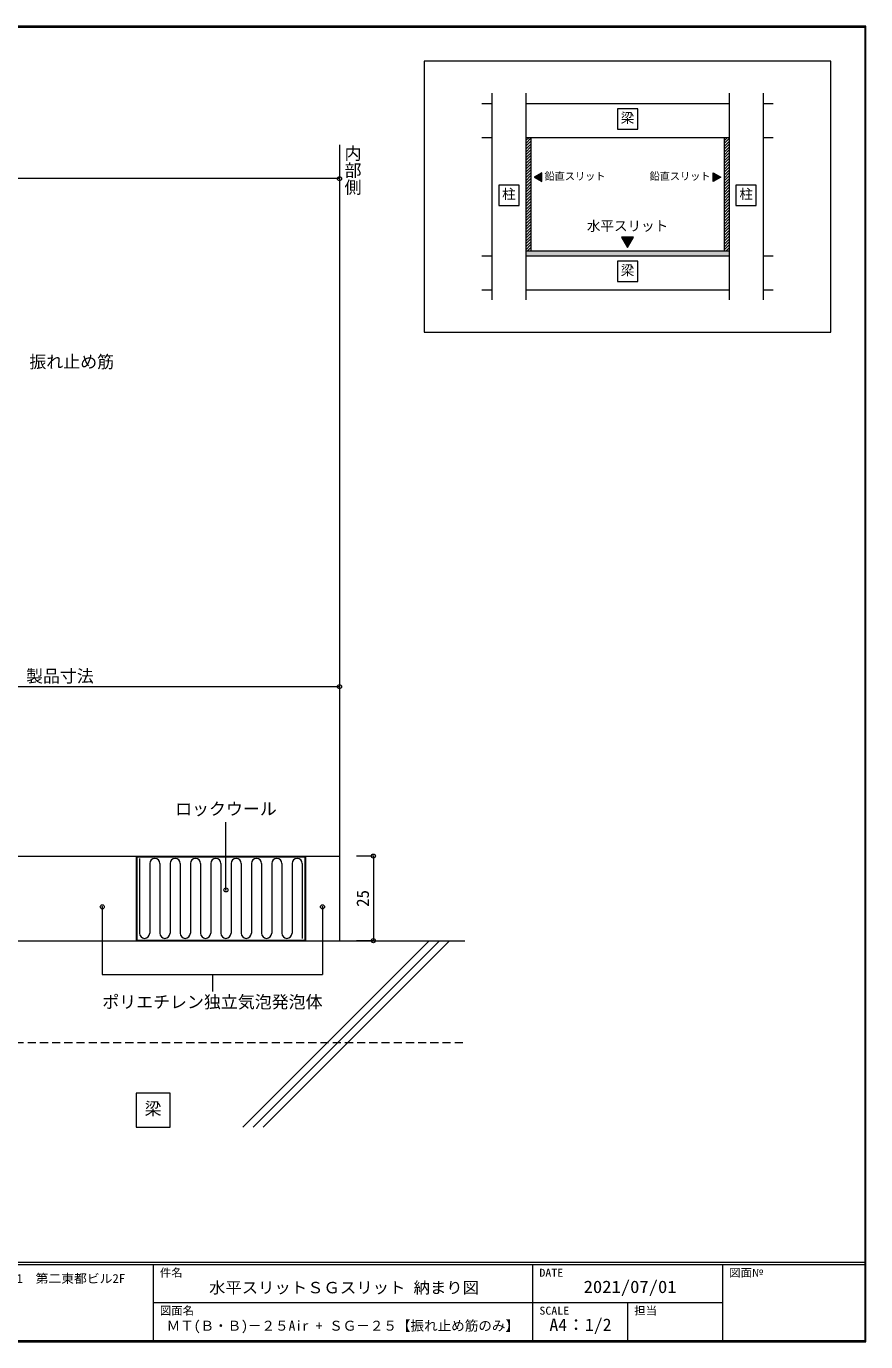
# Model space of a CAD drawing. Units: millimetres at full size, sheet at 1:2; details may follow other scales. Extents: x -874 to 280, y -194 to 194.
# Drawn here: x 32.6 to 280.3, y -194.2 to 194.2 of the extents above; entities that cross this region are included whole.
import ezdxf
from ezdxf.enums import TextEntityAlignment as Align

# ---------------------------------------------------------------- set-up
doc = ezdxf.new("R2010")
doc.units = ezdxf.units.MM
doc.header["$LTSCALE"] = 2
doc.header["$PDMODE"] = 32
doc.header["$PDSIZE"] = 1.2
doc.linetypes.add('DASHED1', pattern=[1.8, 1.2, -0.6])
doc.layers.add('0-0_', color=7, linetype='Continuous', lineweight=9)
doc.layers.add('1-0_', color=5, linetype='Continuous', lineweight=9)
doc.styles.add('@ＭＳ ゴシック', font='')
doc.styles.add('ＭＳ ゴシック', font='')
doc.styles.get('@ＭＳ ゴシック').set_extended_font_data('@MS Gothic')
doc.styles.get('ＭＳ ゴシック').set_extended_font_data('MS Gothic')

msp = doc.modelspace()

# ---------------------------------------------------------------- linework, layer by layer
at = {"layer": '0-0_'}
for p, q in [((280.28, -194.18), (280.28, 194.18)), ((-280, 193.9), (280, 193.9)), ((270, 183.9), (150, 183.9)), ((150, 183.9), (150, 103.9)), ((167, 171.4), (170, 171.4)), ((170, 174.4), (170, 113.4)), ((180, 174.4), (180, 113.4)), ((180, 171.4), (240, 171.4)), ((240, 174.4), (240, 113.4)), ((250, 174.4), (250, 113.4)), ((250, 171.4), (253, 171.4)), ((213, 169.8), (207, 169.8)), ((213, 163.8), (213, 169.8)), ((167, 161.4), (170, 161.4)), ((180, 161.4), (240, 161.4)), ((180, 160.465), (180.935, 161.4)), ((180, 161.313), (180.087, 161.4)), ((180, 159.616), (181.5, 161.116)), ((180, 158.767), (181.5, 160.267)), ((180, 157.919), (181.5, 159.419)), ((181.5, 161.4), (181.5, 127.9)), ((238.5, 161.4), (238.5, 127.9)), ((238.5, 160.416), (239.484, 161.4)), ((238.5, 161.265), (238.635, 161.4)), ((238.5, 159.568), (240, 161.068)), ((238.5, 158.719), (240, 160.219)), ((238.5, 157.87), (240, 159.37)), ((250, 161.4), (253, 161.4)), ((180, 157.07), (181.5, 158.57)), ((180, 156.222), (181.5, 157.722)), ((180, 155.373), (181.5, 156.873)), ((180, 154.525), (181.5, 156.025)), ((238.5, 157.022), (240, 158.522)), ((238.5, 156.173), (240, 157.673)), ((238.5, 155.325), (240, 156.825)), ((238.5, 154.476), (240, 155.976)), ((180, 153.676), (181.5, 155.176)), ((180, 152.828), (181.5, 154.328)), ((180, 151.979), (181.5, 153.479)), ((180, 151.131), (181.5, 152.631)), ((180, 150.282), (181.5, 151.782)), ((238.5, 153.628), (240, 155.128)), ((238.5, 152.779), (240, 154.279)), ((238.5, 151.931), (240, 153.431)), ((238.5, 151.082), (240, 152.582)), ((238.5, 150.234), (240, 151.734)), ((180, 149.434), (181.5, 150.934)), ((180, 148.585), (181.5, 150.085)), ((180, 147.737), (181.5, 149.237)), ((180, 146.888), (181.5, 148.388)), ((184.75, 150.949), (182.5, 149.65)), ((182.5, 149.65), (184.75, 148.351)), ((184.75, 148.351), (184.75, 150.949)), ((235.25, 150.949), (237.5, 149.65)), ((235.25, 148.351), (235.25, 150.949)), ((237.5, 149.65), (235.25, 148.351)), ((238.5, 149.385), (240, 150.885)), ((238.5, 148.537), (240, 150.037)), ((238.5, 147.688), (240, 149.188)), ((238.5, 146.84), (240, 148.34)), ((178, 147.3), (172, 147.3)), ((178, 141.3), (178, 147.3)), ((180, 146.04), (181.5, 147.54)), ((180, 145.191), (181.5, 146.691)), ((180, 144.342), (181.5, 145.842)), ((180, 143.494), (181.5, 144.994)), ((180, 142.645), (181.5, 144.145)), ((238.5, 145.991), (240, 147.491)), ((238.5, 145.143), (240, 146.643)), ((238.5, 144.294), (240, 145.794)), ((238.5, 143.445), (240, 144.945)), ((238.5, 142.597), (240, 144.097)), ((248, 147.3), (242, 147.3)), ((248, 141.3), (248, 147.3)), ((180, 141.797), (181.5, 143.297)), ((180, 140.948), (181.5, 142.448)), ((180, 140.1), (181.5, 141.6)), ((180, 139.251), (181.5, 140.751)), ((180, 138.403), (181.5, 139.903)), ((238.5, 141.748), (240, 143.248)), ((238.5, 140.9), (240, 142.4)), ((238.5, 140.051), (240, 141.551)), ((238.5, 139.203), (240, 140.703)), ((238.5, 138.354), (240, 139.854)), ((180, 137.554), (181.5, 139.054)), ((180, 136.706), (181.5, 138.206)), ((180, 135.857), (181.5, 137.357)), ((180, 135.009), (181.5, 136.509)), ((238.5, 137.506), (240, 139.006)), ((238.5, 136.657), (240, 138.157)), ((238.5, 135.809), (240, 137.309)), ((238.5, 134.96), (240, 136.46)), ((180, 134.16), (181.5, 135.66)), ((180, 133.312), (181.5, 134.812)), ((180, 132.463), (181.5, 133.963)), ((180, 131.615), (181.5, 133.115)), ((180, 130.766), (181.5, 132.266)), ((238.5, 134.112), (240, 135.612)), ((238.5, 133.263), (240, 134.763)), ((238.5, 132.415), (240, 133.915)), ((238.5, 131.566), (240, 133.066)), ((238.5, 130.718), (240, 132.218)), ((180, 129.917), (181.5, 131.417)), ((180, 129.069), (181.5, 130.569)), ((180, 128.22), (181.5, 129.72)), ((180.528, 127.9), (181.5, 128.872)), ((238.5, 129.869), (240, 131.369)), ((238.5, 129.021), (240, 130.521)), ((238.5, 128.172), (240, 129.672)), ((239.077, 127.9), (240, 128.823)), ((167, 126.4), (170, 126.4)), ((180, 127.9), (240, 127.9)), ((180, 126.4), (240, 126.4)), ((181.377, 127.9), (181.5, 128.023)), ((213, 124.8), (207, 124.8)), ((213, 118.8), (213, 124.8)), ((239.925, 127.9), (240, 127.975)), ((250, 126.4), (253, 126.4)), ((167, 116.4), (170, 116.4)), ((180, 116.4), (240, 116.4)), ((250, 116.4), (253, 116.4)), ((280, -170.8), (-280, -170.8)), ((280, -171.5), (-280, -171.5)), ((70, -171.5), (70, -193.9)), ((182, -171.5), (182, -193.9)), ((238, -171.5), (238, -193.9)), ((238, -182.7), (70, -182.7)), ((210, -182.7), (210, -193.9)), ((-280.28, -194.18), (280.28, -194.18))]:
    msp.add_line(p, q, dxfattribs=at)
for points in [[(280.28, 194.18), (-280.28, 194.18), (-280.28, -194.18)], [(280, 193.9), (280, -193.9), (-280, -193.9)], [(150, 103.9), (270, 103.9), (270, 183.9)], [(207, 169.8), (207, 163.8), (213, 163.8)], [(172, 147.3), (172, 141.3), (178, 141.3)], [(242, 147.3), (242, 141.3), (248, 141.3)], [(207, 124.8), (207, 118.8), (213, 118.8)]]:
    msp.add_lwpolyline(points, dxfattribs=at)
msp.add_lwpolyline([(211.732, 131.9), (208.268, 131.9), (210, 128.9)], close=True, dxfattribs=at)
at = {"layer": '0-0_', "color": 178}
for points in [[(182.5, 149.65), (184.75, 148.351), (184.75, 150.949)], [(237.5, 149.65), (235.25, 148.351), (235.25, 150.949)]]:
    msp.add_solid(points, dxfattribs=at)
at = {"layer": '0-0_', "color": 1}
for points in [[(210, 128.9), (211.732, 131.9), (208.268, 131.9)], [(240, 126.4), (240, 127.9), (180, 126.4), (180, 127.9)]]:
    msp.add_solid(points, dxfattribs=at)
at = {"layer": '1-0_', "color": 7}
for p, q in [((125, 159.2), (125, -75.8)), ((125, 149.2), (-95, 149.2)), ((125, -0.8), (-40, -0.8)), ((125, -0.8), (125, -5.8)), ((91.5, -60.8), (91.5, -40.8)), ((135, -50.8), (130, -50.8)), ((135, -50.8), (135, -75.8)), ((55, -65.8), (55, -85.8)), ((120, -65.8), (120, -85.8)), ((-40, -75.8), (162, -75.8)), ((135, -75.8), (130, -75.8)), ((55, -85.8), (120, -85.8)), ((87.5, -85.8), (87.5, -90.8)), ((65, -120.8), (65, -130.8)), ((75, -120.8), (65, -120.8)), ((75, -130.8), (75, -120.8)), ((65, -130.8), (75, -130.8))]:
    msp.add_line(p, q, dxfattribs=at)
at = {"layer": '1-0_', "color": 4}
msp.add_line((-40, -50.8), (125, -50.8), dxfattribs=at)
at = {"layer": '1-0_', "color": 3}
for p, q in [((65, -50.8), (65, -75.8)), ((65.2, -51), (65.2, -75.6)), ((115, -50.8), (115, -75.8)), ((65.2, -75.6), (114.8, -75.6))]:
    msp.add_line(p, q, dxfattribs=at)
at = {"layer": '1-0_'}
for p, q in [((66, -51.5), (66, -73.6)), ((69, -53), (69, -73.6)), ((72, -53), (72, -73.6)), ((75, -53), (75, -73.6)), ((78, -53), (78, -73.6)), ((81, -53), (81, -73.6)), ((84, -53), (84, -73.6)), ((87, -53), (87, -73.6)), ((90, -53), (90, -73.6)), ((93, -53), (93, -73.6)), ((96, -53), (96, -73.6)), ((99, -53), (99, -73.6)), ((102, -53), (102, -73.6)), ((105, -53), (105, -73.6)), ((108, -53), (108, -73.6)), ((111, -53), (111, -73.6)), ((114, -53), (114, -75.1)), ((96.5, -130.8), (151.5, -75.8)), ((99.5, -130.8), (154.5, -75.8)), ((102.5, -130.8), (157.5, -75.8))]:
    msp.add_line(p, q, dxfattribs=at)
at = {"layer": '1-0_', "color": 7, "linetype": 'DASHED1'}
msp.add_line((-75, -105.8), (162, -105.8), dxfattribs=at)
at = {"layer": '1-0_', "color": 3}
msp.add_lwpolyline([(65.2, -51), (114.8, -51), (114.8, -75.6)], dxfattribs=at)
at = {"layer": '1-0_'}
for centre, start, end in [((70.5, -53), 0, 180), ((76.5, -53), 0, 180), ((82.5, -53), 0, 180), ((88.5, -53), 0, 180), ((94.5, -53), 0, 180), ((100.5, -53), 0, 180), ((106.5, -53), 0, 180), ((112.5, -53), 0, 180), ((67.5, -73.6), 180, 0), ((73.5, -73.6), 180, 0), ((79.5, -73.6), 180, 0), ((85.5, -73.6), 180, 0), ((91.5, -73.6), 180, 0), ((97.5, -73.6), 180, 0), ((103.5, -73.6), 180, 0), ((109.5, -73.6), 180, 0)]:
    msp.add_arc(centre, 1.5, start, end, dxfattribs=at)
at = {"layer": '1-0_', "color": 7}
for p in [(125, 149.2), (125, -0.8), (135, -50.8), (135, -75.8)]:
    msp.add_point(p, dxfattribs=at)
at = {"layer": '1-0_', "color": 2}
for p in [(91.5, -60.8), (55, -65.8), (120, -65.8)]:
    msp.add_point(p, dxfattribs=at)

# ---------------------------------------------------------------- texts
at = {"layer": '0-0_', "style": 'ＭＳ ゴシック'}
for s, height, p in [('梁', 2.933, (208, 164.8)), ('鉛直スリット', 2.199, (185.5, 148.15)), ('鉛直スリット', 2.199, (216.5, 148.15)), ('柱', 2.933, (173, 142.3)), ('柱', 2.933, (243, 142.3)), ('水平スリット', 2.933, (198, 132.9)), ('梁', 2.933, (208, 119.8))]:
    msp.add_text(s, height=height, dxfattribs=at).set_placement(p, align=Align.BOTTOM_LEFT)
for s, height, width, p in [('〒166-0004\u3000東京都杉並区阿佐谷南1-33-1\u3000第二東都ビル2F', 2.639, 1.05, (-40.192, -177.64)), ('件名', 2.346, 1.05, (72, -175.7)), ('DATE', 2.346, 1.1, (184, -175.7)), ('図面№', 2.346, 1.05, (240, -175.7)), ('図面名', 2.346, 1.05, (72, -186.9)), ('SCALE', 2.346, 1.1, (184, -186.9)), ('担当', 2.346, 1.05, (212, -186.9))]:
    msp.add_text(s, height=height, dxfattribs=dict(at, width=width)).set_placement(p, align=Align.BOTTOM_LEFT)
at = {"layer": '0-0_', "color": 2, "style": 'ＭＳ ゴシック'}
for s, height, width, p in [('水平スリットＳＧスリット 納まり図', 3.372, 1.05, (86.5, -180.91)), ('2021/07/01', 3.666, 1.1, (197.05, -180.91)), ('A4：1/2', 3.666, 1.05, (186.95, -192.11))]:
    msp.add_text(s, height=height, dxfattribs=dict(at, width=width)).set_placement(p, align=Align.BOTTOM_LEFT)
msp.add_text('ＭＴ(Ｂ・Ｂ)－２５Air + ＳＧ－２５【振れ止め筋のみ】', height=2.933, dxfattribs=at).set_placement((74, -191.81), align=Align.BOTTOM_LEFT)
at = {"layer": '1-0_', "color": 7}
for s, rotation, style, p in [('内部側', 270, '@ＭＳ ゴシック', (126, 159.2)), ('25', 90, 'ＭＳ ゴシック', (134.8, -65.8))]:
    msp.add_text(s, height=3.666, rotation=rotation, dxfattribs=dict(at, style=style)).set_placement(p, align=Align.BOTTOM_LEFT)
at = {"layer": '1-0_', "color": 7, "style": 'ＭＳ ゴシック'}
for s, p in [('振れ止め筋', (33.5, 92.2)), ('製品寸法', (32.5, -0.6)), ('ロックウール', (76.5, -39.8)), ('ポリエチレン独立気泡発泡体', (55, -96.8)), ('梁', (67.5, -128.3))]:
    msp.add_text(s, height=3.666, dxfattribs=at).set_placement(p, align=Align.BOTTOM_LEFT)

doc.saveas('drawing.dxf')
